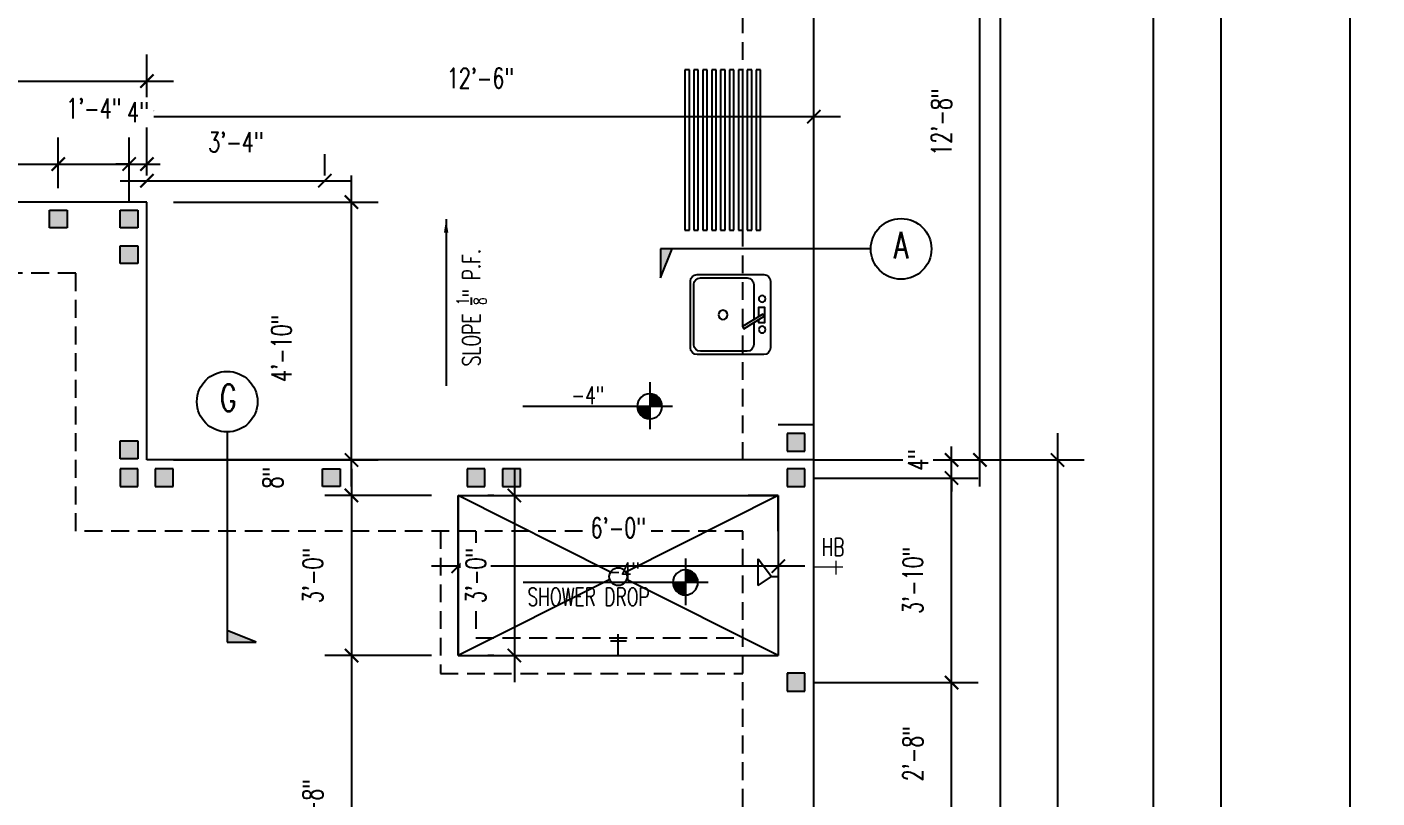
# Model space of a CAD drawing. Header units: inches. Extents: x -25328 to 8149, y -5530 to 4336.
# Drawn here: x -860.8 to -557.2, y 2401.8 to 2575.2 of the extents above; entities that cross this region are included whole.
import ezdxf

# ---------------------------------------------------------------- set-up
doc = ezdxf.new("R2010")
doc.units = ezdxf.units.IN
doc.header["$LTSCALE"] = 16
doc.header["$MEASUREMENT"] = 0
doc.linetypes.add('HIDDEN', pattern=[0.375, 0.25, -0.125])
doc.layers.get('0').update_dxf_attribs({"linetype": 'CONTINUOUS'})
doc.layers.get('DEFPOINTS').update_dxf_attribs({"linetype": 'CONTINUOUS'})
for name, color, linetype in [('CELLS', 165, 'CONTINUOUS'), ('CONC', 3, 'CONTINUOUS'), ('DIM', 5, 'CONTINUOUS'), ('DIMS', 5, 'CONTINUOUS'), ('FIXTURES', 2, 'CONTINUOUS'), ('PLUMBING', 4, 'CONTINUOUS'), ('TEXT', 11, 'CONTINUOUS'), ('WALLS EXT', 6, 'CONTINUOUS'), ('WALLS INT', 6, 'CONTINUOUS')]:
    doc.layers.add(name, color=color, linetype=linetype)
doc.styles.add('PAYTAS RM', font='romans.shx', dxfattribs={"width": 0.7, "height": 4.5})
doc.styles.add('PAYTS NOTES', font='romans.shx', dxfattribs={"width": 0.7, "height": 4.5})
doc.dimstyles.new('DIM- PAYTAS', dxfattribs={"dimscale": 48, "dimtxt": 0.1, "dimasz": 0.0625, "dimexe": 0.125, "dimexo": 0.125, "dimgap": 0.125, "dimtad": 1, "dimdec": 1, "dimzin": 3, "dimdsep": 46, "dimlunit": 4, "dimtxsty": 'PAYTAS RM', "dimblk": 'ARCHTICK', "dimcen": 0.09, "dimdle": 0.125, "dimclrd": 5, "dimclre": 5, "dimclrt": 11, "dimadec": 0, "dimazin": 0, "dimtfac": 1, "dimtdec": 1, "dimtofl": 0, "dimtmove": 2, "dimatfit": 3, "dimfxl": 0, "dimfrac": 2, "dimtolj": 1, "dimtzin": 3, "dimarcsym": 0})

# ---------------------------------------------------------------- blocks, each defined once
blk = doc.blocks.new('CELL')
at = {"layer": 'CELLS', "linetype": 'Continuous'}
for p, q in [((-1.99, -1.89), (-1.99, 2.11)), ((-1.99, 2.11), (2.01, 2.11)), ((2.01, 2.11), (2.01, -1.89)), ((2.01, -1.89), (-1.99, -1.89))]:
    blk.add_line(p, q, dxfattribs=at)
for points in [[(-1.99, 2.11), (-1.99, -1.89), (2.01, 2.11), (-0.07, -1.89)], [(2.01, 2.11), (-0.07, -1.89), (2.01, -0.79), (1.71, -1.89)], [(2.01, -0.79), (1.71, -1.89), (2.01, -1.89)]]:
    blk.add_solid(points, dxfattribs=at)
blk = doc.blocks.new('_ArchTick')
at = {"color": 0, "linetype": 'ByBlock', "const_width": 0.15}
blk.add_lwpolyline([(-0.5, -0.5), (0.5, 0.5)], dxfattribs=at)
blk = doc.blocks.new('*D1179')
at = {"layer": 'DEFPOINTS', "color": 0, "transparency": 16777216}
for p in [(-833.8, 2555.02), (-833.8, 2540.47), (-683.8, 2492.79)]:
    blk.add_point(p, dxfattribs=at)
at = {"layer": 'DIM', "color": 5, "lineweight": -2, "transparency": 16777216}
for p, q in [((-833.8, 2546.47), (-833.8, 2561.02)), ((-683.8, 2498.79), (-683.8, 2561.02)), ((-677.8, 2555.02), (-839.8, 2555.02))]:
    blk.add_line(p, q, dxfattribs=at)
at = {"layer": 'DIM', "color": 5, "lineweight": -2, "transparency": 16777216, "xscale": 3, "yscale": 3, "zscale": 3, "rotation": 180}
blk.add_blockref('_ArchTick', (-833.8, 2555.02), dxfattribs=at)
at = {"layer": 'DIM', "color": 5, "lineweight": -2, "transparency": 16777216, "xscale": 3, "yscale": 3, "zscale": 3}
blk.add_blockref('_ArchTick', (-683.8, 2555.02), dxfattribs=at)
at = {"layer": 'DIM', "color": 11, "transparency": 16777216, "insert": (-758.8, 2563.7), "char_height": 4.5, "attachment_point": 5, "style": 'PAYTAS RM'}
blk.add_mtext('\\A1;12\'-6"', dxfattribs=at)
blk = doc.blocks.new('*D1180')
at = {"layer": 'DEFPOINTS', "color": 0, "transparency": 16777216}
for p in [(-833.8, 2535.81), (-787.79, 2535.81), (-833.8, 2477.81)]:
    blk.add_point(p, dxfattribs=at)
at = {"layer": 'DIM', "color": 5, "lineweight": -2, "transparency": 16777216}
for p, q in [((-787.79, 2471.81), (-787.79, 2541.81)), ((-827.8, 2535.81), (-781.79, 2535.81)), ((-827.8, 2477.81), (-781.79, 2477.81))]:
    blk.add_line(p, q, dxfattribs=at)
at = {"layer": 'DIM', "color": 5, "lineweight": -2, "transparency": 16777216, "xscale": 3, "yscale": 3, "zscale": 3}
for p, rotation in [((-787.79, 2535.81), 90), ((-787.79, 2477.81), 270)]:
    blk.add_blockref('_ArchTick', p, dxfattribs=dict(at, rotation=rotation))
at = {"layer": 'DIM', "color": 11, "transparency": 16777216, "insert": (-803.56, 2502.92), "char_height": 4.5, "attachment_point": 5, "rotation": 90, "style": 'PAYTAS RM'}
blk.add_mtext('\\A1;4\'-10"', dxfattribs=at)
blk = doc.blocks.new('*D1174')
at = {"layer": 'DEFPOINTS', "color": 0, "transparency": 16777216}
for p in [(-683.8, 2629.81), (-646.45, 2629.81), (-689.8, 2477.81)]:
    blk.add_point(p, dxfattribs=at)
at = {"layer": 'DIM', "color": 5, "lineweight": -2, "transparency": 16777216}
for p, q in [((-646.45, 2471.81), (-646.45, 2635.81)), ((-677.8, 2629.81), (-640.45, 2629.81)), ((-683.8, 2477.81), (-640.45, 2477.81))]:
    blk.add_line(p, q, dxfattribs=at)
at = {"layer": 'DIM', "color": 5, "lineweight": -2, "transparency": 16777216, "xscale": 3, "yscale": 3, "zscale": 3}
for p, rotation in [((-646.45, 2629.81), 90), ((-646.45, 2477.81), 270)]:
    blk.add_blockref('_ArchTick', p, dxfattribs=dict(at, rotation=rotation))
at = {"layer": 'DIM', "color": 11, "transparency": 16777216, "insert": (-655.13, 2553.81), "char_height": 4.5, "attachment_point": 5, "rotation": 90, "style": 'PAYTAS RM'}
blk.add_mtext('\\A1;12\'-8"', dxfattribs=at)
blk = doc.blocks.new('*D1170')
at = {"layer": 'CONC', "color": 5, "lineweight": -2, "transparency": 16777216}
for p, q in [((-592.19, 1503.81), (-592.19, 2635.81)), ((-677.8, 2629.81), (-586.19, 2629.81)), ((-620.56, 1509.81), (-586.19, 1509.81))]:
    blk.add_line(p, q, dxfattribs=at)
at = {"layer": 'DEFPOINTS', "color": 0, "transparency": 16777216}
for p in [(-683.8, 2629.81), (-592.19, 2629.81), (-626.56, 1509.81)]:
    blk.add_point(p, dxfattribs=at)
at = {"layer": 'CONC', "color": 5, "lineweight": -2, "transparency": 16777216, "xscale": 3, "yscale": 3, "zscale": 3}
for p, rotation in [((-592.19, 2629.81), 90), ((-592.19, 1509.81), 270)]:
    blk.add_blockref('_ArchTick', p, dxfattribs=dict(at, rotation=rotation))
at = {"layer": 'CONC', "color": 11, "transparency": 16777216, "insert": (-600.87, 2069.81), "char_height": 4.5, "attachment_point": 5, "rotation": 90, "style": 'PAYTAS RM'}
blk.add_mtext('\\A1;93\'-4"', dxfattribs=at)
blk = doc.blocks.new('*D1164')
at = {"layer": 'DEFPOINTS', "color": 0, "transparency": 16777216}
for p in [(-620.19, 2629.81), (-607.43, 2629.81), (-641.8, 1929.81)]:
    blk.add_point(p, dxfattribs=at)
at = {"layer": 'WALLS INT', "color": 5, "lineweight": -2, "transparency": 16777216}
for p, q in [((-607.43, 1923.81), (-607.43, 2635.81)), ((-614.19, 2629.81), (-601.43, 2629.81)), ((-635.8, 1929.81), (-601.43, 1929.81))]:
    blk.add_line(p, q, dxfattribs=at)
at = {"layer": 'WALLS INT', "color": 5, "lineweight": -2, "transparency": 16777216, "xscale": 3, "yscale": 3, "zscale": 3}
for p, rotation in [((-607.43, 2629.81), 90), ((-607.43, 1929.81), 270)]:
    blk.add_blockref('_ArchTick', p, dxfattribs=dict(at, rotation=rotation))
at = {"layer": 'WALLS INT', "color": 11, "transparency": 16777216, "insert": (-616.11, 2279.81), "char_height": 4.5, "attachment_point": 5, "rotation": 90, "style": 'PAYTAS RM', "bg_fill": 3, "box_fill_scale": 1.25, "bg_fill_color": 256, "bg_fill_true_color": 13158600, "bg_fill_transparency": 0}
blk.add_mtext('\\A1;58\'-4"', dxfattribs=at)
blk = doc.blocks.new('*D1206')
at = {"layer": 'DEFPOINTS', "color": 0, "transparency": 16777216}
for p in [(-833.8, 2563.02), (-1005.65, 2535.81), (-833.8, 2535.81)]:
    blk.add_point(p, dxfattribs=at)
at = {"layer": 'WALLS INT', "color": 5, "lineweight": -2, "transparency": 16777216}
for p, q in [((-1005.65, 2541.81), (-1005.65, 2569.02)), ((-833.8, 2541.81), (-833.8, 2569.02)), ((-1011.65, 2563.02), (-827.8, 2563.02))]:
    blk.add_line(p, q, dxfattribs=at)
at = {"layer": 'WALLS INT', "color": 5, "lineweight": -2, "transparency": 16777216, "xscale": 3, "yscale": 3, "zscale": 3, "rotation": 180}
blk.add_blockref('_ArchTick', (-1005.65, 2563.02), dxfattribs=at)
at = {"layer": 'WALLS INT', "color": 5, "lineweight": -2, "transparency": 16777216, "xscale": 3, "yscale": 3, "zscale": 3}
blk.add_blockref('_ArchTick', (-833.8, 2563.02), dxfattribs=at)
at = {"layer": 'WALLS INT', "color": 11, "transparency": 16777216, "insert": (-919.73, 2571.7), "char_height": 4.5, "attachment_point": 5, "style": 'PAYTAS RM', "bg_fill": 3, "box_fill_scale": 1.25, "bg_fill_color": 256, "bg_fill_true_color": 13158600, "bg_fill_transparency": 0}
blk.add_mtext('\\A1;14\'-4"', dxfattribs=at)
blk = doc.blocks.new('*D1187')
at = {"layer": 'DEFPOINTS', "color": 0, "transparency": 16777216}
for p in [(-632, 2629.81), (-563.16, 2629.81), (-732.36, 1501.81)]:
    blk.add_point(p, dxfattribs=at)
at = {"layer": 'WALLS INT', "color": 5, "lineweight": -2, "transparency": 16777216}
for p, q in [((-563.16, 1495.81), (-563.16, 2635.81)), ((-626, 2629.81), (-557.16, 2629.81)), ((-726.36, 1501.81), (-557.16, 1501.81))]:
    blk.add_line(p, q, dxfattribs=at)
at = {"layer": 'WALLS INT', "color": 5, "lineweight": -2, "transparency": 16777216, "xscale": 3, "yscale": 3, "zscale": 3}
for p, rotation in [((-563.16, 2629.81), 90), ((-563.16, 1501.81), 270)]:
    blk.add_blockref('_ArchTick', p, dxfattribs=dict(at, rotation=rotation))
at = {"layer": 'WALLS INT', "color": 11, "transparency": 16777216, "insert": (-571.83, 2065.81), "char_height": 4.5, "attachment_point": 5, "rotation": 90, "style": 'PAYTAS RM', "bg_fill": 3, "box_fill_scale": 1.25, "bg_fill_color": 256, "bg_fill_true_color": 13158600, "bg_fill_transparency": 0}
blk.add_mtext('\\A1;94\'-0"', dxfattribs=at)
blk = doc.blocks.new('*D1160')
at = {"layer": 'DEFPOINTS', "color": 0, "transparency": 16777216}
for p in [(-653.16, 2477.81), (-641.8, 1929.81), (-629.01, 1929.81)]:
    blk.add_point(p, dxfattribs=at)
at = {"layer": 'DIM', "color": 5, "lineweight": -2, "transparency": 16777216}
for p, q in [((-629.01, 2483.81), (-629.01, 1923.81)), ((-647.16, 2477.81), (-623.01, 2477.81)), ((-635.8, 1929.81), (-623.01, 1929.81))]:
    blk.add_line(p, q, dxfattribs=at)
at = {"layer": 'DIM', "color": 5, "lineweight": -2, "transparency": 16777216, "xscale": 3, "yscale": 3, "zscale": 3}
for p, rotation in [((-629.01, 2477.81), 90), ((-629.01, 1929.81), 270)]:
    blk.add_blockref('_ArchTick', p, dxfattribs=dict(at, rotation=rotation))
at = {"layer": 'DIM', "color": 11, "transparency": 16777216, "insert": (-637.69, 2203.81), "char_height": 4.5, "attachment_point": 5, "rotation": 90, "style": 'PAYTAS RM', "bg_fill": 3, "box_fill_scale": 1.25, "bg_fill_color": 256, "bg_fill_true_color": 13158600, "bg_fill_transparency": 0}
blk.add_mtext('\\A1;45\'-8"', dxfattribs=at)
blk = doc.blocks.new('*D1157')
at = {"layer": 'DEFPOINTS', "color": 0, "transparency": 16777216}
for p in [(-763.8, 2455.93), (-763.8, 2453.89), (-691.8, 2455.93)]:
    blk.add_point(p, dxfattribs=at)
at = {"layer": 'WALLS EXT', "color": 5, "lineweight": -2, "transparency": 16777216}
for p, q in [((-685.8, 2453.89), (-769.8, 2453.89)), ((-763.8, 2449.93), (-763.8, 2447.89)), ((-691.8, 2449.93), (-691.8, 2447.89))]:
    blk.add_line(p, q, dxfattribs=at)
at = {"layer": 'WALLS EXT', "color": 5, "lineweight": -2, "transparency": 16777216, "xscale": 3, "yscale": 3, "zscale": 3, "rotation": 180}
blk.add_blockref('_ArchTick', (-763.8, 2453.89), dxfattribs=at)
at = {"layer": 'WALLS EXT', "color": 5, "lineweight": -2, "transparency": 16777216, "xscale": 3, "yscale": 3, "zscale": 3}
blk.add_blockref('_ArchTick', (-691.8, 2453.89), dxfattribs=at)
at = {"layer": 'WALLS EXT', "color": 11, "transparency": 16777216, "insert": (-727.8, 2462.56), "char_height": 4.5, "attachment_point": 5, "style": 'PAYTAS RM', "bg_fill": 3, "box_fill_scale": 1.25, "bg_fill_color": 256, "bg_fill_true_color": 13158600, "bg_fill_transparency": 0}
blk.add_mtext('\\A1;6\'-0"', dxfattribs=at)
blk = doc.blocks.new('*D1158')
at = {"layer": 'DEFPOINTS', "color": 0, "transparency": 16777216}
for p in [(-749.8, 2469.81), (-751.15, 2433.81), (-749.8, 2433.81)]:
    blk.add_point(p, dxfattribs=at)
at = {"layer": 'WALLS EXT', "color": 5, "lineweight": -2, "transparency": 16777216}
for p, q in [((-751.15, 2475.81), (-751.15, 2427.81)), ((-755.8, 2469.81), (-757.15, 2469.81)), ((-755.8, 2433.81), (-757.15, 2433.81))]:
    blk.add_line(p, q, dxfattribs=at)
at = {"layer": 'WALLS EXT', "color": 5, "lineweight": -2, "transparency": 16777216, "xscale": 3, "yscale": 3, "zscale": 3}
for p, rotation in [((-751.15, 2469.81), 90), ((-751.15, 2433.81), 270)]:
    blk.add_blockref('_ArchTick', p, dxfattribs=dict(at, rotation=rotation))
at = {"layer": 'WALLS EXT', "color": 11, "transparency": 16777216, "insert": (-759.83, 2451.81), "char_height": 4.5, "attachment_point": 5, "rotation": 90, "style": 'PAYTAS RM', "bg_fill": 3, "box_fill_scale": 1.25, "bg_fill_color": 256, "bg_fill_true_color": 13158600, "bg_fill_transparency": 0}
blk.add_mtext('\\A1;3\'-0"', dxfattribs=at)
blk = doc.blocks.new('*D1153')
at = {"layer": 'DEFPOINTS', "color": 0, "transparency": 16777216}
for p in [(-793.8, 2540.62), (-833.8, 2535.81), (-793.8, 2535.81)]:
    blk.add_point(p, dxfattribs=at)
at = {"layer": 'DIM', "color": 5, "lineweight": -2, "transparency": 16777216}
for p, q in [((-833.8, 2541.81), (-833.8, 2546.62)), ((-793.8, 2541.81), (-793.8, 2546.62)), ((-839.8, 2540.62), (-787.8, 2540.62))]:
    blk.add_line(p, q, dxfattribs=at)
at = {"layer": 'DIM', "color": 5, "lineweight": -2, "transparency": 16777216, "xscale": 3, "yscale": 3, "zscale": 3, "rotation": 180}
blk.add_blockref('_ArchTick', (-833.8, 2540.62), dxfattribs=at)
at = {"layer": 'DIM', "color": 5, "lineweight": -2, "transparency": 16777216, "xscale": 3, "yscale": 3, "zscale": 3}
blk.add_blockref('_ArchTick', (-793.8, 2540.62), dxfattribs=at)
at = {"layer": 'DIM', "color": 11, "transparency": 16777216, "insert": (-813.8, 2549.3), "char_height": 4.5, "attachment_point": 5, "style": 'PAYTAS RM', "bg_fill": 3, "box_fill_scale": 1.25, "bg_fill_color": 256, "bg_fill_true_color": 13158600, "bg_fill_transparency": 0}
blk.add_mtext('\\A1;3\'-4"', dxfattribs=at)
blk = doc.blocks.new('pv_snk_ut')
for p, q in [((10, 26), (-10, 26)), ((9, 25), (-9, 25)), ((-12, 24), (-12, 4)), ((-11, 23), (-11, 9)), ((11, 9), (11, 23)), ((12, 4), (12, 24)), ((-9, 7), (1.54, 7)), ((2.42, 7), (9, 7)), ((-10, 2), (10, 2))]:
    blk.add_line(p, q)
at = {"color": 8}
blk.add_lwpolyline([(-0.15, 4.26), (3.63, 10.38), (4.26, 9.99), (0.48, 3.87)], close=True, dxfattribs=at)
blk.add_lwpolyline([(1.51, 5.54), (2.43, 5.54), (2.43, 3.74), (-2.06, 3.74), (-2.06, 5.54), (0.63, 5.54)], dxfattribs=at)
blk.add_circle((0.1, 16.24), 1.36)
for centre in [(-4.68, 4.52), (4.53, 4.49)]:
    blk.add_circle(centre, 0.999, dxfattribs=at)
for centre, start, end in [((-10, 24), 90, 180), ((-9, 23), 90, 180), ((9, 23), 0, 90), ((10, 24), 0, 90), ((-9, 9), 180, 270), ((9, 9), 270, 0), ((-10, 4), 180, 270), ((10, 4), 270, 0)]:
    blk.add_arc(centre, 2, start, end)
blk = doc.blocks.new('*D1213')
at = {"layer": 'DEFPOINTS', "color": 0, "transparency": 16777216}
for p in [(-683.8, 2679.71), (-683.8, 2629.81), (-1469.8, 2537.81)]:
    blk.add_point(p, dxfattribs=at)
at = {"layer": 'DIM', "color": 5, "lineweight": -2, "transparency": 16777216}
for p, q in [((-1469.8, 2543.81), (-1469.8, 2685.71)), ((-683.8, 2635.81), (-683.8, 2685.71)), ((-1475.8, 2679.71), (-677.8, 2679.71))]:
    blk.add_line(p, q, dxfattribs=at)
at = {"layer": 'DIM', "color": 5, "lineweight": -2, "transparency": 16777216, "xscale": 3, "yscale": 3, "zscale": 3, "rotation": 180}
blk.add_blockref('_ArchTick', (-1469.8, 2679.71), dxfattribs=at)
at = {"layer": 'DIM', "color": 5, "lineweight": -2, "transparency": 16777216, "xscale": 3, "yscale": 3, "zscale": 3}
blk.add_blockref('_ArchTick', (-683.8, 2679.71), dxfattribs=at)
at = {"layer": 'DIM', "color": 11, "transparency": 16777216, "insert": (-1076.8, 2688.39), "char_height": 4.5, "attachment_point": 5, "style": 'PAYTAS RM', "bg_fill": 3, "box_fill_scale": 1.25, "bg_fill_color": 256, "bg_fill_true_color": 13158600, "bg_fill_transparency": 0}
blk.add_mtext('\\A1;65\'-6"', dxfattribs=at)
blk = doc.blocks.new('ELEVBUB')
for p, q in [((0, 0.1506), (0, -0.142)), ((-0.142, 0), (0.0781, 0))]:
    blk.add_line(p, q)
at = {"const_width": 0.0781}
for points in [[(0, 0.0391, 0.414214), (-0.0391, 0, 1)], [(0, -0.0391, 0.414213), (0.0391, 0, 1)]]:
    blk.add_lwpolyline(points, format="xyb", dxfattribs=at)
blk.add_circle((0, 0), 0.0781)
blk = doc.blocks.new('*D1226')
at = {"layer": 'DEFPOINTS', "color": 0, "transparency": 16777216}
for p in [(-771.56, 2477.81), (-787.79, 2469.81), (-763.8, 2469.81)]:
    blk.add_point(p, dxfattribs=at)
at = {"layer": 'DIM', "color": 5, "lineweight": -2, "transparency": 16777216}
for p, q in [((-787.79, 2477.81), (-787.79, 2480.81)), ((-777.56, 2477.81), (-793.79, 2477.81)), ((-769.8, 2469.81), (-793.79, 2469.81)), ((-787.79, 2469.81), (-787.79, 2466.81))]:
    blk.add_line(p, q, dxfattribs=at)
at = {"layer": 'DIM', "color": 5, "lineweight": -2, "transparency": 16777216, "xscale": 3, "yscale": 3, "zscale": 3}
for p, rotation in [((-787.79, 2477.81), 270), ((-787.79, 2469.81), 90)]:
    blk.add_blockref('_ArchTick', p, dxfattribs=dict(at, rotation=rotation))
at = {"layer": 'DIM', "color": 11, "transparency": 16777216, "insert": (-805.47, 2473.81), "char_height": 4.5, "attachment_point": 5, "rotation": 90, "style": 'PAYTAS RM', "bg_fill": 3, "box_fill_scale": 1.25, "bg_fill_color": 256, "bg_fill_true_color": 13158600, "bg_fill_transparency": 0}
blk.add_mtext('\\A1;8"', dxfattribs=at)
blk = doc.blocks.new('*D1227')
at = {"layer": 'DEFPOINTS', "color": 0, "transparency": 16777216}
for p in [(-763.8, 2469.81), (-787.79, 2433.81), (-763.8, 2433.81)]:
    blk.add_point(p, dxfattribs=at)
at = {"layer": 'DIM', "color": 5, "lineweight": -2, "transparency": 16777216}
for p, q in [((-787.79, 2475.81), (-787.79, 2427.81)), ((-769.8, 2469.81), (-793.79, 2469.81)), ((-769.8, 2433.81), (-793.79, 2433.81))]:
    blk.add_line(p, q, dxfattribs=at)
at = {"layer": 'DIM', "color": 5, "lineweight": -2, "transparency": 16777216, "xscale": 3, "yscale": 3, "zscale": 3}
for p, rotation in [((-787.79, 2469.81), 90), ((-787.79, 2433.81), 270)]:
    blk.add_blockref('_ArchTick', p, dxfattribs=dict(at, rotation=rotation))
at = {"layer": 'DIM', "color": 11, "transparency": 16777216, "insert": (-796.47, 2451.81), "char_height": 4.5, "attachment_point": 5, "rotation": 90, "style": 'PAYTAS RM', "bg_fill": 3, "box_fill_scale": 1.25, "bg_fill_color": 256, "bg_fill_true_color": 13158600, "bg_fill_transparency": 0}
blk.add_mtext('\\A1;3\'-0"', dxfattribs=at)
blk = doc.blocks.new('*D1228')
at = {"layer": 'DEFPOINTS', "color": 0, "transparency": 16777216}
for p in [(-763.8, 2433.81), (-787.79, 2365.81), (-775.8, 2365.81)]:
    blk.add_point(p, dxfattribs=at)
at = {"layer": 'DIM', "color": 5, "lineweight": -2, "transparency": 16777216}
for p, q in [((-787.79, 2439.81), (-787.79, 2359.81)), ((-769.8, 2433.81), (-793.79, 2433.81)), ((-781.8, 2365.81), (-793.79, 2365.81))]:
    blk.add_line(p, q, dxfattribs=at)
at = {"layer": 'DIM', "color": 5, "lineweight": -2, "transparency": 16777216, "xscale": 3, "yscale": 3, "zscale": 3}
for p, rotation in [((-787.79, 2433.81), 90), ((-787.79, 2365.81), 270)]:
    blk.add_blockref('_ArchTick', p, dxfattribs=dict(at, rotation=rotation))
at = {"layer": 'DIM', "color": 11, "transparency": 16777216, "insert": (-796.47, 2399.81), "char_height": 4.5, "attachment_point": 5, "rotation": 90, "style": 'PAYTAS RM', "bg_fill": 3, "box_fill_scale": 1.25, "bg_fill_color": 256, "bg_fill_true_color": 13158600, "bg_fill_transparency": 0}
blk.add_mtext('\\A1;5\'-8"', dxfattribs=at)
blk = doc.blocks.new('*D1288')
at = {"layer": 'DEFPOINTS', "color": 0, "transparency": 16777216}
for p in [(-853.72, 2544.37), (-897.72, 2532.97), (-853.72, 2532.97)]:
    blk.add_point(p, dxfattribs=at)
at = {"layer": 'DIM', "color": 5, "lineweight": -2, "transparency": 16777216}
for p, q in [((-897.72, 2538.97), (-897.72, 2550.37)), ((-853.72, 2538.97), (-853.72, 2550.37)), ((-903.72, 2544.37), (-847.72, 2544.37))]:
    blk.add_line(p, q, dxfattribs=at)
at = {"layer": 'DIM', "color": 5, "lineweight": -2, "transparency": 16777216, "xscale": 3, "yscale": 3, "zscale": 3, "rotation": 180}
blk.add_blockref('_ArchTick', (-897.72, 2544.37), dxfattribs=at)
at = {"layer": 'DIM', "color": 5, "lineweight": -2, "transparency": 16777216, "xscale": 3, "yscale": 3, "zscale": 3}
blk.add_blockref('_ArchTick', (-853.72, 2544.37), dxfattribs=at)
at = {"layer": 'DIM', "color": 11, "transparency": 16777216, "insert": (-875.72, 2553.05), "char_height": 4.5, "attachment_point": 5, "style": 'PAYTAS RM', "bg_fill": 3, "box_fill_scale": 1.25, "bg_fill_color": 256, "bg_fill_true_color": 13158600, "bg_fill_transparency": 0}
blk.add_mtext('\\A1;3\'-8"', dxfattribs=at)
blk = doc.blocks.new('*D1289')
at = {"layer": 'DEFPOINTS', "color": 0, "transparency": 16777216}
for p in [(-837.8, 2544.37), (-853.72, 2532.97), (-837.8, 2530.01)]:
    blk.add_point(p, dxfattribs=at)
at = {"layer": 'DIM', "color": 5, "lineweight": -2, "transparency": 16777216}
for p, q in [((-853.72, 2538.97), (-853.72, 2550.37)), ((-837.8, 2536.01), (-837.8, 2550.37)), ((-859.72, 2544.37), (-831.8, 2544.37))]:
    blk.add_line(p, q, dxfattribs=at)
at = {"layer": 'DIM', "color": 5, "lineweight": -2, "transparency": 16777216, "xscale": 3, "yscale": 3, "zscale": 3, "rotation": 180}
blk.add_blockref('_ArchTick', (-853.72, 2544.37), dxfattribs=at)
at = {"layer": 'DIM', "color": 5, "lineweight": -2, "transparency": 16777216, "xscale": 3, "yscale": 3, "zscale": 3}
blk.add_blockref('_ArchTick', (-837.8, 2544.37), dxfattribs=at)
at = {"layer": 'DIM', "color": 11, "transparency": 16777216, "insert": (-845.76, 2556.9), "char_height": 4.5, "attachment_point": 5, "style": 'PAYTAS RM', "bg_fill": 3, "box_fill_scale": 1.25, "bg_fill_color": 256, "bg_fill_true_color": 13158600, "bg_fill_transparency": 0}
blk.add_mtext('\\A1;1\'-4"', dxfattribs=at)
blk = doc.blocks.new('*D1290')
at = {"layer": 'DEFPOINTS', "color": 0, "transparency": 16777216}
for p in [(-833.8, 2544.37), (-833.8, 2535.81), (-837.8, 2530.01)]:
    blk.add_point(p, dxfattribs=at)
at = {"layer": 'DIM', "color": 5, "lineweight": -2, "transparency": 16777216}
for p, q in [((-837.8, 2536.01), (-837.8, 2550.37)), ((-833.8, 2541.81), (-833.8, 2550.37)), ((-837.8, 2544.37), (-840.8, 2544.37)), ((-833.8, 2544.37), (-830.8, 2544.37))]:
    blk.add_line(p, q, dxfattribs=at)
at = {"layer": 'DIM', "color": 5, "lineweight": -2, "transparency": 16777216, "xscale": 3, "yscale": 3, "zscale": 3}
blk.add_blockref('_ArchTick', (-837.8, 2544.37), dxfattribs=at)
at = {"layer": 'DIM', "color": 5, "lineweight": -2, "transparency": 16777216, "xscale": 3, "yscale": 3, "zscale": 3, "rotation": 180}
blk.add_blockref('_ArchTick', (-833.8, 2544.37), dxfattribs=at)
at = {"layer": 'DIM', "color": 11, "transparency": 16777216, "insert": (-835.8, 2556.01), "char_height": 4.5, "attachment_point": 5, "style": 'PAYTAS RM', "bg_fill": 3, "box_fill_scale": 1.25, "bg_fill_color": 256, "bg_fill_true_color": 13158600, "bg_fill_transparency": 0}
blk.add_mtext('\\A1;4"', dxfattribs=at)
blk = doc.blocks.new('*D1311')
at = {"layer": 'DEFPOINTS', "color": 0, "transparency": 16777216}
for p in [(-689.8, 2427.73), (-652.84, 2427.73), (-689.8, 2395.73)]:
    blk.add_point(p, dxfattribs=at)
at = {"layer": 'DIM', "color": 5, "lineweight": -2, "transparency": 16777216}
for p, q in [((-652.84, 2389.73), (-652.84, 2433.73)), ((-683.8, 2427.73), (-646.84, 2427.73)), ((-683.8, 2395.73), (-646.84, 2395.73))]:
    blk.add_line(p, q, dxfattribs=at)
at = {"layer": 'DIM', "color": 5, "lineweight": -2, "transparency": 16777216, "xscale": 3, "yscale": 3, "zscale": 3}
for p, rotation in [((-652.84, 2427.73), 90), ((-652.84, 2395.73), 270)]:
    blk.add_blockref('_ArchTick', p, dxfattribs=dict(at, rotation=rotation))
at = {"layer": 'DIM', "color": 11, "transparency": 16777216, "insert": (-661.52, 2411.73), "char_height": 4.5, "attachment_point": 5, "rotation": 90, "style": 'PAYTAS RM', "bg_fill": 3, "box_fill_scale": 1.25, "bg_fill_color": 256, "bg_fill_true_color": 13158600, "bg_fill_transparency": 0}
blk.add_mtext('\\A1;2\'-8"', dxfattribs=at)
blk = doc.blocks.new('*D1312')
at = {"layer": 'DEFPOINTS', "color": 0, "transparency": 16777216}
for p in [(-689.8, 2473.73), (-652.84, 2473.73), (-689.8, 2427.73)]:
    blk.add_point(p, dxfattribs=at)
at = {"layer": 'DIM', "color": 5, "lineweight": -2, "transparency": 16777216}
for p, q in [((-652.84, 2421.73), (-652.84, 2479.73)), ((-683.8, 2473.73), (-646.84, 2473.73)), ((-683.8, 2427.73), (-646.84, 2427.73))]:
    blk.add_line(p, q, dxfattribs=at)
at = {"layer": 'DIM', "color": 5, "lineweight": -2, "transparency": 16777216, "xscale": 3, "yscale": 3, "zscale": 3}
for p, rotation in [((-652.84, 2473.73), 90), ((-652.84, 2427.73), 270)]:
    blk.add_blockref('_ArchTick', p, dxfattribs=dict(at, rotation=rotation))
at = {"layer": 'DIM', "color": 11, "transparency": 16777216, "insert": (-661.52, 2450.73), "char_height": 4.5, "attachment_point": 5, "rotation": 90, "style": 'PAYTAS RM', "bg_fill": 3, "box_fill_scale": 1.25, "bg_fill_color": 256, "bg_fill_true_color": 13158600, "bg_fill_transparency": 0}
blk.add_mtext('\\A1;3\'-10"', dxfattribs=at)
blk = doc.blocks.new('*D1313')
at = {"layer": 'DEFPOINTS', "color": 0, "transparency": 16777216}
for p in [(-683.8, 2477.81), (-652.84, 2477.81), (-689.8, 2473.73)]:
    blk.add_point(p, dxfattribs=at)
at = {"layer": 'DIM', "color": 5, "lineweight": -2, "transparency": 16777216}
for p, q in [((-652.84, 2477.81), (-652.84, 2480.81)), ((-677.8, 2477.81), (-646.84, 2477.81)), ((-683.8, 2473.73), (-646.84, 2473.73)), ((-652.84, 2473.73), (-652.84, 2470.73))]:
    blk.add_line(p, q, dxfattribs=at)
at = {"layer": 'DIM', "color": 5, "lineweight": -2, "transparency": 16777216, "xscale": 3, "yscale": 3, "zscale": 3}
for p, rotation in [((-652.84, 2477.81), 270), ((-652.84, 2473.73), 90)]:
    blk.add_blockref('_ArchTick', p, dxfattribs=dict(at, rotation=rotation))
at = {"layer": 'DIM', "color": 11, "transparency": 16777216, "insert": (-660.36, 2477.81), "char_height": 4.5, "attachment_point": 5, "rotation": 90, "style": 'PAYTAS RM', "bg_fill": 3, "box_fill_scale": 1.25, "bg_fill_color": 256, "bg_fill_true_color": 13158600, "bg_fill_transparency": 0}
blk.add_mtext('\\A1;4"', dxfattribs=at)
blk = doc.blocks.new('*D1357')
at = {"layer": 'DEFPOINTS', "color": 0, "transparency": 16777216}
for p in [(-641.8, 2694.05), (-1469.8, 2614.76), (-641.8, 1929.81)]:
    blk.add_point(p, dxfattribs=at)
at = {"layer": 'DIM', "color": 5, "lineweight": -2, "transparency": 16777216}
for p, q in [((-1469.8, 2620.76), (-1469.8, 2700.05)), ((-641.8, 1935.81), (-641.8, 2700.05)), ((-1475.8, 2694.05), (-635.8, 2694.05))]:
    blk.add_line(p, q, dxfattribs=at)
at = {"layer": 'DIM', "color": 5, "lineweight": -2, "transparency": 16777216, "xscale": 3, "yscale": 3, "zscale": 3, "rotation": 180}
blk.add_blockref('_ArchTick', (-1469.8, 2694.05), dxfattribs=at)
at = {"layer": 'DIM', "color": 5, "lineweight": -2, "transparency": 16777216, "xscale": 3, "yscale": 3, "zscale": 3}
blk.add_blockref('_ArchTick', (-641.8, 2694.05), dxfattribs=at)
at = {"layer": 'DIM', "color": 11, "transparency": 16777216, "insert": (-1055.8, 2702.73), "char_height": 4.5, "attachment_point": 5, "style": 'PAYTAS RM', "bg_fill": 3, "box_fill_scale": 1.25, "bg_fill_color": 256, "bg_fill_true_color": 13158600, "bg_fill_transparency": 0}
blk.add_mtext('\\A1;69\'-0"', dxfattribs=at)

msp = doc.modelspace()

# ---------------------------------------------------------------- hatches: boundary and pattern name
at = {"layer": 'DIMS'}
for points in [[(-715.65078846, 2525.28421973), (-718.30573533, 2525.28421973), (-718.30573533, 2518.75430435)], [(-815.73802763, 2439.45590499), (-815.73802763, 2436.80095812), (-809.20811225, 2436.80095812)]]:
    msp.add_hatch(color=256, dxfattribs=at).paths.add_polyline_path(points)

# ---------------------------------------------------------------- linework, layer by layer
at = {"layer": 'CONC', "linetype": 'HIDDEN'}
for p, q in [((-849.79906839, 2519.80728168), (-989.70162704, 2519.80728168)), ((-849.79906839, 2461.80728168), (-849.79906839, 2519.80728168)), ((-699.79906839, 2461.80728168), (-849.79906839, 2461.80728168)), ((-767.79906839, 2461.80728168), (-767.79906839, 2429.80728168)), ((-759.79906839, 2461.80728168), (-759.79906839, 2437.80728168))]:
    msp.add_line(p, q, dxfattribs=at)
at = {"layer": 'CONC'}
for p, q in [((-763.79906839, 2469.80728168), (-763.79906839, 2433.80728168)), ((-763.79906839, 2453.76896111), (-760.36069656, 2453.76896111)), ((-761.25926707, 2452.42551761), (-761.25926707, 2455.1124046))]:
    msp.add_line(p, q, dxfattribs=at)
at = {"layer": 'DIMS'}
for p, q in [((-671.00156194, 2525.28421973), (-718.30573533, 2525.28421973)), ((-718.30573533, 2518.75430435), (-715.65078846, 2525.28421973)), ((-718.30573533, 2525.28421973), (-718.30573533, 2518.75430435)), ((-815.73802763, 2484.10513152), (-815.73802763, 2436.80095812)), ((-809.20811225, 2436.80095812), (-815.73802763, 2439.45590499)), ((-815.73802763, 2436.80095812), (-809.20811225, 2436.80095812))]:
    msp.add_line(p, q, dxfattribs=at)
for centre in [(-664.18650906, 2525.28421973), (-815.73802763, 2490.9201844)]:
    msp.add_circle(centre, 6.81505288, dxfattribs=at)
at = {"layer": 'WALLS EXT'}
for p, q in [((-857.72542098, 2535.80728168), (-1005.65177358, 2535.80728168)), ((-833.79906839, 2535.80728168), (-857.72542098, 2535.80728168)), ((-833.79906839, 2477.80728168), (-833.79906839, 2535.80728168)), ((-683.79906839, 2477.80728168), (-833.79906839, 2477.80728168)), ((-833.79906839, 2477.80728168), (-833.79906839, 2477.80728168)), ((-763.79906839, 2433.80728168), (-763.79906839, 2469.80728168))]:
    msp.add_line(p, q, dxfattribs=at)

# ---------------------------------------------------------------- block references
at = {"layer": 'CELLS', "rotation": 90.00000000000001}
for p in [(-853.61474804, 2531.99844035), (-837.68839544, 2531.99844035), (-837.68839544, 2523.99844035), (-837.68839544, 2480.06872328), (-792.19749377, 2473.79811215)]:
    msp.add_blockref('CELL', p, dxfattribs=at)
at = {"layer": 'CELLS', "xscale": -1, "rotation": 270}
for p in [(-837.90974134, 2473.80077024), (-830.03056756, 2473.80077024), (-759.90974072, 2473.79922325), (-751.90974072, 2473.79922325)]:
    msp.add_blockref('CELL', p, dxfattribs=at)

# ---------------------------------------------------------------- texts
at = {"layer": 'TEXT', "style": 'PAYTS NOTES', "width": 0.7}
for s, p in [('A', (-665.82991542, 2523.1383449)), ('G', (-817.38143399, 2488.77430956))]:
    msp.add_text(s, height=6, dxfattribs=at).set_placement(p)
at = {"layer": 'TEXT', "insert": (-757.47242174, 2525.28156173), "char_height": 4, "width": 51.5732664667, "attachment_point": 9, "rotation": 90, "style": 'PAYTS NOTES'}
msp.add_mtext('\\A1;SLOPE {\\H0.7x;\\S1/8;}" P.F.', dxfattribs=at)

# ---------------------------------------------------------------- dimensions: what is measured, and where the dimension line sits
at = {"layer": 'CONC'}
dim = msp.add_linear_dim(base=(-592.19271713, 2629.80728168), p1=(-626.56421354, 1509.80728168), p2=(-683.79906839, 2629.80728168), angle=90, dimstyle='DIM- PAYTAS', dxfattribs=at)
dim.commit()
dim.dimension.update_dxf_attribs({"geometry": '*D1170', "text_midpoint": (-600.87128856, 2069.80728168)})
at = {"layer": 'DIM'}
for base, p1, p2, angle, picture, middle in [((-646.45386009, 2629.80728168), (-689.79906839, 2477.80728168), (-683.79906839, 2629.80728168), 90, '*D1174', (-655.13243152, 2553.80728168)), ((-833.79906839, 2555.02134692), (-683.79906839, 2492.78943391), (-833.79906839, 2540.47047799), 0, '*D1179', (-758.79906839, 2563.69991835))]:
    dim = msp.add_linear_dim(base=base, p1=p1, p2=p2, angle=angle, dimstyle='DIM- PAYTAS', dxfattribs=at)
    dim.commit()
    dim.dimension.update_dxf_attribs({"geometry": picture, "text_midpoint": middle})
dim = msp.add_linear_dim(base=(-787.7871088, 2535.80728168), p1=(-833.79906839, 2477.80728168), p2=(-833.79906839, 2535.80728168), angle=90, dimstyle='DIM- PAYTAS', dxfattribs=at)
dim.commit()
dim.dimension.update_dxf_attribs({"geometry": '*D1180', "text_midpoint": (-803.56154078, 2502.91542043), "dimtype": 160})

# ---------------------------------------------------------------- leaders
at = {"layer": 'DIMS'}
msp.add_leader([(-766.50552024, 2531.94978074), (-766.47242174, 2494.46361217)], dimstyle='DIM- PAYTAS', override={"dimgap": 0.125, "dimtad": 0}, dxfattribs=at)

# ---------------------------------------------------------------- next in the draw order: dimensions: what is measured, and where the dimension line sits
at = {"layer": 'WALLS INT'}
dim = msp.add_linear_dim(base=(-607.43147212, 2629.80728168), p1=(-641.79906839, 1929.80728168), p2=(-620.19271713, 2629.80728168), angle=90, dimstyle='DIM- PAYTAS', override={"dimtfill": 1, "dimarcsym": 2}, dxfattribs=at)
dim.commit()
dim.dimension.update_dxf_attribs({"geometry": '*D1164', "text_midpoint": (-616.11004355, 2279.80728168)})
dim = msp.add_linear_dim(base=(-833.79906839, 2563.02134692), p1=(-1005.65177358, 2535.80728168), p2=(-833.79906839, 2535.80728168), dimstyle='DIM- PAYTAS', override={"dimtfill": 1, "dimarcsym": 2}, dxfattribs=at)
dim.commit()
dim.dimension.update_dxf_attribs({"geometry": '*D1206', "text_midpoint": (-919.72542098, 2571.69991835)})

# ---------------------------------------------------------------- next in the draw order: dimensions: what is measured, and where the dimension line sits
at = {"layer": 'DIM'}
dim = msp.add_linear_dim(base=(-793.79906839, 2540.6186282), p1=(-833.79906839, 2535.80728168), p2=(-793.79906839, 2535.80728168), dimstyle='DIM- PAYTAS', override={"dimtfill": 1, "dimarcsym": 2}, dxfattribs=at)
dim.commit()
dim.dimension.update_dxf_attribs({"geometry": '*D1153', "text_midpoint": (-813.79906839, 2549.29719963)})
at = {"layer": 'WALLS INT'}
dim = msp.add_linear_dim(base=(-563.15604895, 2629.80728168), p1=(-732.36035989, 1501.80728168), p2=(-631.99589276, 2629.80728168), angle=90, dimstyle='DIM- PAYTAS', override={"dimtfill": 1, "dimarcsym": 2}, dxfattribs=at)
dim.commit()
dim.dimension.update_dxf_attribs({"geometry": '*D1187', "text_midpoint": (-571.83462037, 2065.80728168)})

# ---------------------------------------------------------------- next in the draw order: linework, layer by layer
at = {"layer": 'CONC'}
for p, q in [((-683.79906839, 2477.80728168), (-683.79906839, 2629.80728168)), ((-683.79906839, 2477.80728168), (-683.79906839, 2483.80728168)), ((-763.79906839, 2469.80728168), (-691.79906839, 2469.80728168)), ((-729.5077404, 2452.59672382), (-763.79906839, 2469.80728168)), ((-691.79906839, 2469.80728168), (-726.09039638, 2452.59672382)), ((-691.79906839, 2469.80728168), (-691.79906839, 2433.80728168)), ((-696.29906839, 2455.54889123), (-693.29906839, 2451.55728168)), ((-696.29906839, 2449.54889123), (-696.29906839, 2455.54889123)), ((-729.5077404, 2451.01783954), (-763.79906839, 2433.80728168)), ((-691.79906839, 2433.80728168), (-726.09039638, 2451.01783954)), ((-696.29906839, 2449.54889123), (-693.29906839, 2451.55728168)), ((-693.29906839, 2451.55728168), (-691.79906839, 2451.55728168))]:
    msp.add_line(p, q, dxfattribs=at)
at = {"layer": 'CONC', "linetype": 'HIDDEN'}
for p, q in [((-699.79906839, 2477.80728168), (-699.79906839, 2603.80728168)), ((-699.79906839, 1913.80728168), (-699.79906839, 2461.80728168)), ((-759.79906839, 2437.80728168), (-699.79906839, 2437.80728168)), ((-767.79906839, 2429.80728168), (-699.79906839, 2429.80728168))]:
    msp.add_line(p, q, dxfattribs=at)
at = {"layer": 'CONC'}
msp.add_circle((-727.79906839, 2451.55728168), 2, dxfattribs=at)
at = {"layer": 'DIM'}
for p, q in [((-712.78351674, 2565.52822491), (-712.78351674, 2529.52822491)), ((-711.78351674, 2565.52822491), (-712.78351674, 2565.52822491)), ((-711.78351674, 2529.52822491), (-711.78351674, 2565.52822491)), ((-710.78351674, 2565.52822491), (-710.78351674, 2529.52822491)), ((-709.78351674, 2565.52822491), (-710.78351674, 2565.52822491)), ((-709.78351674, 2529.52822491), (-709.78351674, 2565.52822491)), ((-708.78351674, 2565.52822491), (-708.78351674, 2529.52822491)), ((-707.78351674, 2565.52822491), (-708.78351674, 2565.52822491)), ((-707.78351674, 2529.52822491), (-707.78351674, 2565.52822491)), ((-706.78351674, 2565.52822491), (-706.78351674, 2529.52822491)), ((-705.78351674, 2565.52822491), (-706.78351674, 2565.52822491)), ((-705.78351674, 2529.52822491), (-705.78351674, 2565.52822491)), ((-704.78351674, 2565.52822491), (-704.78351674, 2529.52822491)), ((-703.78351674, 2565.52822491), (-704.78351674, 2565.52822491)), ((-703.78351674, 2529.52822491), (-703.78351674, 2565.52822491)), ((-702.78351674, 2565.52822491), (-702.78351674, 2529.52822491)), ((-701.78351674, 2565.52822491), (-702.78351674, 2565.52822491)), ((-701.78351674, 2529.52822491), (-701.78351674, 2565.52822491)), ((-700.78351674, 2565.52822491), (-700.78351674, 2529.52822491)), ((-699.78351674, 2565.52822491), (-700.78351674, 2565.52822491)), ((-699.78351674, 2529.52822491), (-699.78351674, 2565.52822491)), ((-698.78351674, 2565.52822491), (-698.78351674, 2529.52822491)), ((-697.78351674, 2565.52822491), (-698.78351674, 2565.52822491)), ((-697.78351674, 2529.52822491), (-697.78351674, 2565.52822491)), ((-696.78351674, 2565.52822491), (-696.78351674, 2529.52822491)), ((-695.78351674, 2565.52822491), (-696.78351674, 2565.52822491)), ((-695.78351674, 2529.52822491), (-695.78351674, 2565.52822491)), ((-712.78351674, 2529.52822491), (-711.78351674, 2529.52822491)), ((-710.78351674, 2529.52822491), (-709.78351674, 2529.52822491)), ((-708.78351674, 2529.52822491), (-707.78351674, 2529.52822491)), ((-706.78351674, 2529.52822491), (-705.78351674, 2529.52822491)), ((-704.78351674, 2529.52822491), (-703.78351674, 2529.52822491)), ((-702.78351674, 2529.52822491), (-701.78351674, 2529.52822491)), ((-700.78351674, 2529.52822491), (-699.78351674, 2529.52822491)), ((-698.78351674, 2529.52822491), (-697.78351674, 2529.52822491)), ((-696.78351674, 2529.52822491), (-695.78351674, 2529.52822491)), ((-691.79906839, 2485.80728168), (-683.79906839, 2485.80728168)), ((-727.79906839, 2433.80728168), (-727.79906839, 2438.62179926)), ((-729.57247995, 2437.13335385), (-725.96819491, 2437.13335385))]:
    msp.add_line(p, q, dxfattribs=at)
at = {"layer": 'DIMS'}
msp.add_line((-723.53229725, 2489.86893569), (-749.2188512, 2489.86893569), dxfattribs=at)
at = {"layer": 'PLUMBING', "const_width": 0.25}
for points in [[(-683.79906839, 2453.71859052), (-677.24440381, 2453.71859052)], [(-678.8311947, 2452.02154178), (-678.8311947, 2455.17845213)]]:
    msp.add_lwpolyline(points, dxfattribs=at)
at = {"layer": 'WALLS EXT'}
for p, q in [((-683.79906839, 2423.80728168), (-683.79906839, 2477.80728168)), ((-691.79906839, 2469.80728168), (-698.54906839, 2469.80728168)), ((-691.79906839, 2461.80728168), (-691.79906839, 2469.80728168)), ((-763.79906839, 2433.80728168), (-691.79906839, 2433.80728168)), ((-683.79906839, 2325.80728168), (-683.79906839, 2423.80728168))]:
    msp.add_line(p, q, dxfattribs=at)

# ---------------------------------------------------------------- next in the draw order: block references
at = {"layer": 'CELLS', "xscale": -1, "rotation": 270}
for p in [(-687.90974134, 2481.77689543), (-687.90974072, 2473.79922325), (-687.90974134, 2427.80077024)]:
    msp.add_blockref('CELL', p, dxfattribs=at)
at = {"layer": 'DIMS', "xscale": -36, "yscale": 36, "zscale": 36}
msp.add_blockref('ELEVBUB', (-720.71979725, 2489.86893569), dxfattribs=at)
at = {"layer": 'FIXTURES', "xscale": -0.75, "yscale": 0.75, "zscale": 0.75, "rotation": 90}
msp.add_blockref('pv_snk_ut', (-692.06002344, 2510.52282134), dxfattribs=at)

# ---------------------------------------------------------------- next in the draw order: texts
at = {"layer": 'TEXT', "style": 'PAYTS NOTES', "width": 0.7}
for s, p in [('-4"', (-738.37065198, 2490.3675248)), ('HB', (-682.05965066, 2456.20390542))]:
    msp.add_text(s, height=4, dxfattribs=at).set_placement(p)

# ---------------------------------------------------------------- next in the draw order: dimensions: what is measured, and where the dimension line sits
at = {"layer": 'DIM'}
dim = msp.add_linear_dim(base=(-629.01123075, 1929.80728168), p1=(-653.16012387, 2477.80728168), p2=(-641.79906839, 1929.80728168), angle=90, dimstyle='DIM- PAYTAS', override={"dimtfill": 1, "dimarcsym": 2}, dxfattribs=at)
dim.commit()
dim.dimension.update_dxf_attribs({"geometry": '*D1160', "text_midpoint": (-637.68980218, 2203.80728168)})

# ---------------------------------------------------------------- next in the draw order: dimensions: what is measured, and where the dimension line sits
dim = msp.add_linear_dim(base=(-683.79906839, 2679.71050983), p1=(-1469.79906839, 2537.80728168), p2=(-683.79906839, 2629.80728168), dimstyle='DIM- PAYTAS', override={"dimtfill": 1, "dimarcsym": 2}, dxfattribs=at)
dim.commit()
dim.dimension.update_dxf_attribs({"geometry": '*D1213', "text_midpoint": (-1076.79906839, 2688.38908125)})
dim = msp.add_linear_dim(base=(-652.83726257, 2427.73123291), p1=(-689.79906839, 2395.7335584), p2=(-689.80354829, 2427.73123291), angle=90, dimstyle='DIM- PAYTAS', override={"dimtfill": 1, "dimarcsym": 2}, dxfattribs=at)
dim.commit()
dim.dimension.update_dxf_attribs({"geometry": '*D1311', "text_midpoint": (-661.515834, 2411.73239566)})
at = {"layer": 'WALLS EXT'}
dim = msp.add_linear_dim(base=(-763.79906839, 2453.88623142), p1=(-691.79906839, 2455.93023425), p2=(-763.79906839, 2455.93023425), angle=180, dimstyle='DIM- PAYTAS', override={"dimtfill": 1, "dimarcsym": 2}, dxfattribs=at)
dim.commit()
dim.dimension.update_dxf_attribs({"geometry": '*D1157', "text_midpoint": (-727.79906839, 2462.56480285)})

# ---------------------------------------------------------------- next in the draw order: block references
at = {"layer": 'DIMS', "xscale": -36, "yscale": 36, "zscale": 36}
msp.add_blockref('ELEVBUB', (-712.68705589, 2450.25340954), dxfattribs=at)

# ---------------------------------------------------------------- next in the draw order: texts
at = {"layer": 'TEXT', "style": 'PAYTS NOTES', "width": 0.7}
for s, p in [('-4"', (-730.33791062, 2450.75199865)), ('SHOWER DROP', (-748.19851806, 2445.02321789))]:
    msp.add_text(s, height=4, dxfattribs=at).set_placement(p)

# ---------------------------------------------------------------- next in the draw order: dimensions: what is measured, and where the dimension line sits
at = {"layer": 'DIM'}
dim = msp.add_linear_dim(base=(-853.72318103, 2544.37290309), p1=(-897.72318103, 2532.96825645), p2=(-853.72318103, 2532.96825645), dimstyle='DIM- PAYTAS', override={"dimtfill": 1, "dimarcsym": 2}, dxfattribs=at)
dim.commit()
dim.dimension.update_dxf_attribs({"geometry": '*D1288', "text_midpoint": (-875.72318103, 2553.05147452)})
dim = msp.add_linear_dim(base=(-652.83726257, 2473.72968592), p1=(-689.80354829, 2427.73123291), p2=(-689.80354768, 2473.72968592), angle=90, dimstyle='DIM- PAYTAS', override={"dimtfill": 1, "dimarcsym": 2}, dxfattribs=at)
dim.commit()
dim.dimension.update_dxf_attribs({"geometry": '*D1312', "text_midpoint": (-661.515834, 2450.73045941)})
at = {"layer": 'WALLS EXT'}
dim = msp.add_linear_dim(base=(-751.14736024, 2433.80728168), p1=(-749.79906839, 2469.80728168), p2=(-749.79906839, 2433.80728168), angle=90, dimstyle='DIM- PAYTAS', override={"dimtfill": 1, "dimarcsym": 2}, dxfattribs=at)
dim.commit()
dim.dimension.update_dxf_attribs({"geometry": '*D1158', "text_midpoint": (-759.82593167, 2451.80728168)})

# ---------------------------------------------------------------- next in the draw order: linework, layer by layer
at = {"layer": 'DIMS'}
msp.add_line((-715.49955589, 2450.25340954), (-749.17440942, 2450.25340954), dxfattribs=at)

# ---------------------------------------------------------------- next in the draw order: dimensions: what is measured, and where the dimension line sits
at = {"layer": 'DIM'}
dim = msp.add_linear_dim(base=(-837.79906839, 2544.37290309), p1=(-853.72318103, 2532.96825645), p2=(-837.79906839, 2530.00760988), dimstyle='DIM- PAYTAS', override={"dimtfill": 1, "dimarcsym": 2}, dxfattribs=at)
dim.commit()
dim.dimension.update_dxf_attribs({"geometry": '*D1289', "text_midpoint": (-845.76112471, 2556.89669942), "dimtype": 160})
dim = msp.add_linear_dim(base=(-787.7871088, 2469.80728168), p1=(-771.55579476, 2477.80728168), p2=(-763.79906839, 2469.80728168), angle=90, dimstyle='DIM- PAYTAS', override={"dimtfill": 1, "dimarcsym": 2}, dxfattribs=at)
dim.commit()
dim.dimension.update_dxf_attribs({"geometry": '*D1226', "text_midpoint": (-805.46568023, 2473.80728168)})
dim = msp.add_linear_dim(base=(-652.83726257, 2477.80728168), p1=(-689.80354768, 2473.72968592), p2=(-683.79906839, 2477.80728168), angle=90, dimstyle='DIM- PAYTAS', override={"dimtfill": 1, "dimarcsym": 2}, dxfattribs=at)
dim.commit()
dim.dimension.update_dxf_attribs({"geometry": '*D1313', "text_midpoint": (-660.36309834, 2477.80728168), "dimtype": 160})

# ---------------------------------------------------------------- next in the draw order: dimensions: what is measured, and where the dimension line sits
dim = msp.add_linear_dim(base=(-833.79906839, 2544.37290309), p1=(-837.79906839, 2530.00760988), p2=(-833.79906839, 2535.80728168), dimstyle='DIM- PAYTAS', override={"dimtfill": 1, "dimarcsym": 2}, dxfattribs=at)
dim.commit()
dim.dimension.update_dxf_attribs({"geometry": '*D1290', "text_midpoint": (-835.79906839, 2556.01130166), "dimtype": 160})
dim = msp.add_linear_dim(base=(-787.7871088, 2433.80728168), p1=(-763.79906839, 2469.80728168), p2=(-763.79906839, 2433.80728168), angle=90, dimstyle='DIM- PAYTAS', override={"dimtfill": 1, "dimarcsym": 2}, dxfattribs=at)
dim.commit()
dim.dimension.update_dxf_attribs({"geometry": '*D1227', "text_midpoint": (-796.46568023, 2451.80728168)})

# ---------------------------------------------------------------- next in the draw order: dimensions: what is measured, and where the dimension line sits
dim = msp.add_linear_dim(base=(-787.7871088, 2365.80728168), p1=(-763.79906839, 2433.80728168), p2=(-775.79906839, 2365.80728168), angle=90, dimstyle='DIM- PAYTAS', override={"dimtfill": 1, "dimarcsym": 2}, dxfattribs=at)
dim.commit()
dim.dimension.update_dxf_attribs({"geometry": '*D1228', "text_midpoint": (-796.46568023, 2399.80728168)})

# ---------------------------------------------------------------- next in the draw order: dimensions: what is measured, and where the dimension line sits
dim = msp.add_linear_dim(base=(-641.79906839, 2694.05427596), p1=(-1469.79906839, 2614.75889575), p2=(-641.79906839, 1929.80728168), dimstyle='DIM- PAYTAS', override={"dimtfill": 1, "dimarcsym": 2}, dxfattribs=at)
dim.commit()
dim.dimension.update_dxf_attribs({"geometry": '*D1357', "text_midpoint": (-1055.79906839, 2702.73284739)})

doc.saveas('drawing.dxf')
